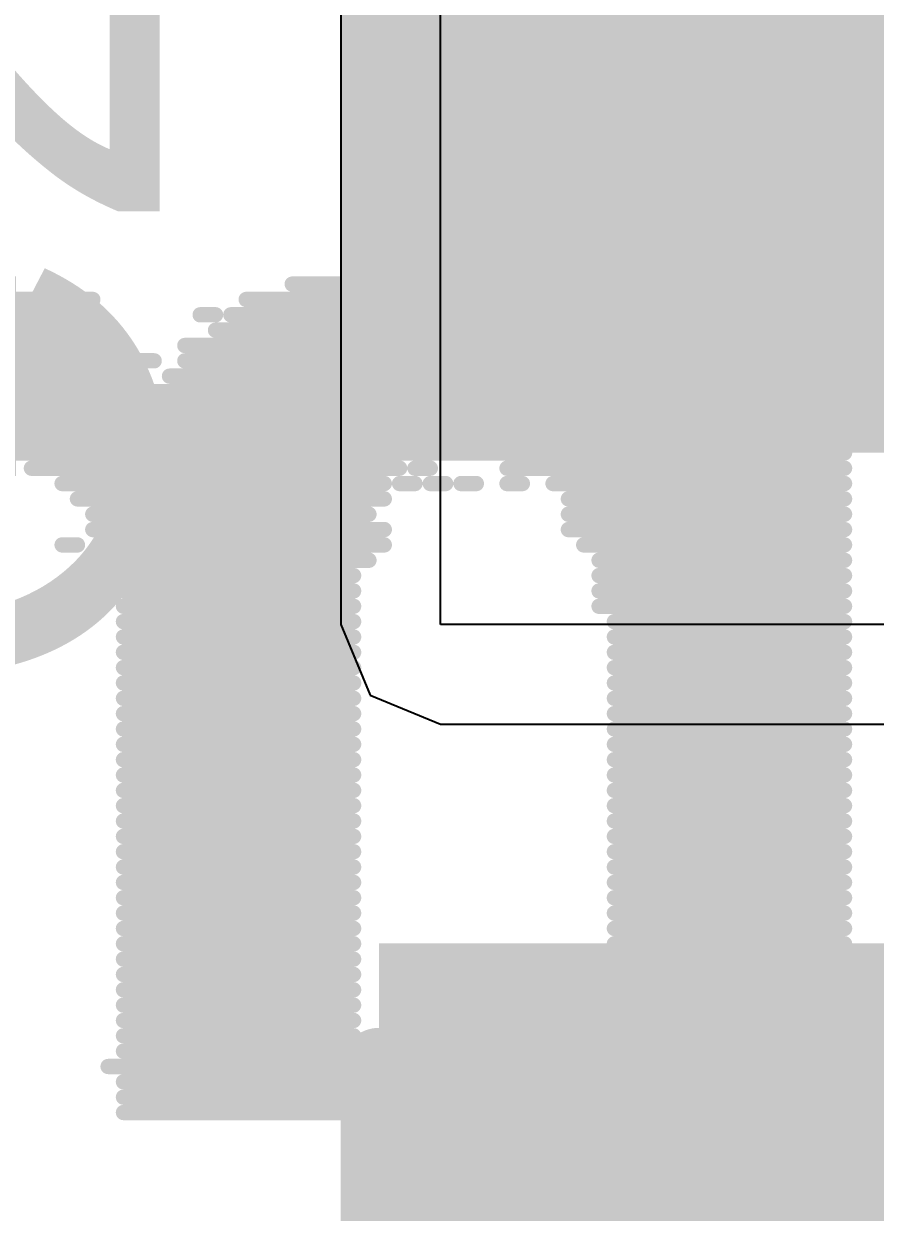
# Model space of a CAD drawing. Header units: inches. Extents: x -5 to 247, y -53 to 67.
# Drawn here: x 27.607 to 29.017, y -20.943 to -18.976 of the extents above; entities that cross this region are included whole.
import ezdxf

# ---------------------------------------------------------------- set-up
doc = ezdxf.new("R2010")
doc.units = ezdxf.units.IN
for name, color, linetype in [('Bottom Overlay', 54, 'Continuous'), ('Top Layer', 1, 'Continuous'), ('Top Overlay', 2, 'Continuous'), ('Top Paste', 8, 'Continuous'), ('Top Solder', 216, 'Continuous')]:
    doc.layers.add(name, color=color, linetype=linetype)
doc.styles.add('Arial', font='', dxfattribs={"height": 0.2})
doc.styles.get('Arial').set_extended_font_data('Arial')

# ---------------------------------------------------------------- blocks, each defined once
blk = doc.blocks.new('C___1206_50')
at = {"layer": 'Top Layer'}
for points in [[(-2.032, 0.889), (-0.508, 0.889), (-0.508, -0.889), (-2.032, -0.889)], [(0.508, 0.889), (2.032, 0.889), (2.032, -0.889), (0.508, -0.889)]]:
    blk.add_hatch(color=1, dxfattribs=at).paths.add_polyline_path(points)
at = {"layer": 'Top Paste'}
for points in [[(-2.032, 0.889), (-0.508, 0.889), (-0.508, -0.889), (-2.032, -0.889)], [(0.508, 0.889), (2.032, 0.889), (2.032, -0.889), (0.508, -0.889)]]:
    blk.add_hatch(color=8, dxfattribs=at).paths.add_polyline_path(points)
at = {"layer": 'Top Solder'}
for points in [[(-2.1336, 0.9906), (-0.4064, 0.9906), (-0.4064, -0.9906), (-2.1336, -0.9906)], [(0.4064, 0.9906), (2.1336, 0.9906), (2.1336, -0.9906), (0.4064, -0.9906)]]:
    blk.add_hatch(color=216, dxfattribs=at).paths.add_polyline_path(points)
at = {"layer": 'Top Overlay'}
for points in [[(-2.1336, 0.9906, 0.127, 0.127, 0), (-0.6096, 0.9906, 0.127, 0.127, 0)], [(0.6096, 0.9906, 0.127, 0.127, 0), (2.1336, 0.9906, 0.127, 0.127, 0)]]:
    blk.add_lwpolyline(points, format="xyseb", dxfattribs=at)
for points in [[(-0.64135, 0.9906, 0.0635, 0.0635, 1), (-0.57785, 0.9906, 0.0635, 0.0635, 1)], [(0.57785, 0.9906, 0.0635, 0.0635, 1), (0.64135, 0.9906, 0.0635, 0.0635, 1)]]:
    blk.add_lwpolyline(points, format="xyseb", close=True, dxfattribs=at)

msp = doc.modelspace()

# ---------------------------------------------------------------- linework, layer by layer
at = {"layer": 'Bottom Overlay'}
for points in [[(27.2645, -19.4068, 0.0254, 0.0254, 0), (27.5947, -19.4068, 0.0254, 0.0254, 0)], [(28.0519, -19.4068, 0.0254, 0.0254, 0), (28.3567, -19.4068, 0.0254, 0.0254, 0)], [(28.4329, -19.4068, 0.0254, 0.0254, 0), (28.4583, -19.4068, 0.0254, 0.0254, 0)], [(27.1883, -19.4322, 0.0254, 0.0254, 0), (27.6455, -19.4322, 0.0254, 0.0254, 0)], [(27.6963, -19.4322, 0.0254, 0.0254, 0), (27.7217, -19.4322, 0.0254, 0.0254, 0)], [(27.9757, -19.4322, 0.0254, 0.0254, 0), (28.4329, -19.4322, 0.0254, 0.0254, 0)], [(28.5853, -19.4322, 0.0254, 0.0254, 0), (28.9663, -19.4322, 0.0254, 0.0254, 0)], [(27.1375, -19.4576, 0.0254, 0.0254, 0), (27.6963, -19.4576, 0.0254, 0.0254, 0)], [(27.8995, -19.4576, 0.0254, 0.0254, 0), (27.9249, -19.4576, 0.0254, 0.0254, 0)], [(27.9503, -19.4576, 0.0254, 0.0254, 0), (28.4837, -19.4576, 0.0254, 0.0254, 0)], [(28.6107, -19.4576, 0.0254, 0.0254, 0), (28.9663, -19.4576, 0.0254, 0.0254, 0)], [(27.1121, -19.483, 0.0254, 0.0254, 0), (27.7217, -19.483, 0.0254, 0.0254, 0)], [(27.9249, -19.483, 0.0254, 0.0254, 0), (28.5091, -19.483, 0.0254, 0.0254, 0)], [(28.6107, -19.483, 0.0254, 0.0254, 0), (28.9663, -19.483, 0.0254, 0.0254, 0)], [(27.0867, -19.5084, 0.0254, 0.0254, 0), (27.7725, -19.5084, 0.0254, 0.0254, 0)], [(27.8741, -19.5084, 0.0254, 0.0254, 0), (28.5345, -19.5084, 0.0254, 0.0254, 0)], [(28.6107, -19.5084, 0.0254, 0.0254, 0), (28.9663, -19.5084, 0.0254, 0.0254, 0)], [(27.0359, -19.5338, 0.0254, 0.0254, 0), (27.7725, -19.5338, 0.0254, 0.0254, 0)], [(27.7979, -19.5338, 0.0254, 0.0254, 0), (27.8233, -19.5338, 0.0254, 0.0254, 0)], [(27.8741, -19.5338, 0.0254, 0.0254, 0), (28.5853, -19.5338, 0.0254, 0.0254, 0)], [(28.6107, -19.5338, 0.0254, 0.0254, 0), (28.9663, -19.5338, 0.0254, 0.0254, 0)], [(27.0359, -19.5592, 0.0254, 0.0254, 0), (27.7979, -19.5592, 0.0254, 0.0254, 0)], [(27.8487, -19.5592, 0.0254, 0.0254, 0), (28.9663, -19.5592, 0.0254, 0.0254, 0)], [(27.0105, -19.5846, 0.0254, 0.0254, 0), (28.9663, -19.5846, 0.0254, 0.0254, 0)], [(27.0105, -19.61, 0.0254, 0.0254, 0), (28.9663, -19.61, 0.0254, 0.0254, 0)], [(27.0105, -19.6354, 0.0254, 0.0254, 0), (28.9663, -19.6354, 0.0254, 0.0254, 0)], [(26.9851, -19.6608, 0.0254, 0.0254, 0), (28.9663, -19.6608, 0.0254, 0.0254, 0)], [(26.9851, -19.6862, 0.0254, 0.0254, 0), (28.9663, -19.6862, 0.0254, 0.0254, 0)], [(27.5693, -19.7116, 0.0254, 0.0254, 0), (27.5947, -19.7116, 0.0254, 0.0254, 0)], [(27.6201, -19.7116, 0.0254, 0.0254, 0), (28.2297, -19.7116, 0.0254, 0.0254, 0)], [(28.2551, -19.7116, 0.0254, 0.0254, 0), (28.2805, -19.7116, 0.0254, 0.0254, 0)], [(28.4075, -19.7116, 0.0254, 0.0254, 0), (28.9663, -19.7116, 0.0254, 0.0254, 0)], [(27.6709, -19.737, 0.0254, 0.0254, 0), (28.2043, -19.737, 0.0254, 0.0254, 0)], [(28.2297, -19.737, 0.0254, 0.0254, 0), (28.2551, -19.737, 0.0254, 0.0254, 0)], [(28.2805, -19.737, 0.0254, 0.0254, 0), (28.3059, -19.737, 0.0254, 0.0254, 0)], [(28.3313, -19.737, 0.0254, 0.0254, 0), (28.3567, -19.737, 0.0254, 0.0254, 0)], [(28.4075, -19.737, 0.0254, 0.0254, 0), (28.4329, -19.737, 0.0254, 0.0254, 0)], [(28.4837, -19.737, 0.0254, 0.0254, 0), (28.9663, -19.737, 0.0254, 0.0254, 0)], [(27.6963, -19.7624, 0.0254, 0.0254, 0), (28.2043, -19.7624, 0.0254, 0.0254, 0)], [(28.5091, -19.7624, 0.0254, 0.0254, 0), (28.9663, -19.7624, 0.0254, 0.0254, 0)], [(27.7217, -19.7878, 0.0254, 0.0254, 0), (28.1789, -19.7878, 0.0254, 0.0254, 0)], [(28.5091, -19.7878, 0.0254, 0.0254, 0), (28.9663, -19.7878, 0.0254, 0.0254, 0)], [(27.7217, -19.8132, 0.0254, 0.0254, 0), (28.2043, -19.8132, 0.0254, 0.0254, 0)], [(28.5091, -19.8132, 0.0254, 0.0254, 0), (28.9663, -19.8132, 0.0254, 0.0254, 0)], [(27.6709, -19.8386, 0.0254, 0.0254, 0), (27.6963, -19.8386, 0.0254, 0.0254, 0)], [(27.7471, -19.8386, 0.0254, 0.0254, 0), (28.2043, -19.8386, 0.0254, 0.0254, 0)], [(28.5345, -19.8386, 0.0254, 0.0254, 0), (28.9663, -19.8386, 0.0254, 0.0254, 0)], [(27.7471, -19.864, 0.0254, 0.0254, 0), (28.1789, -19.864, 0.0254, 0.0254, 0)], [(28.5599, -19.864, 0.0254, 0.0254, 0), (28.9663, -19.864, 0.0254, 0.0254, 0)], [(27.7471, -19.8894, 0.0254, 0.0254, 0), (28.1535, -19.8894, 0.0254, 0.0254, 0)], [(28.5599, -19.8894, 0.0254, 0.0254, 0), (28.9663, -19.8894, 0.0254, 0.0254, 0)], [(27.7725, -19.9148, 0.0254, 0.0254, 0), (28.1535, -19.9148, 0.0254, 0.0254, 0)], [(28.5599, -19.9148, 0.0254, 0.0254, 0), (28.9663, -19.9148, 0.0254, 0.0254, 0)], [(27.7725, -19.9402, 0.0254, 0.0254, 0), (28.1535, -19.9402, 0.0254, 0.0254, 0)], [(28.5599, -19.9402, 0.0254, 0.0254, 0), (28.9663, -19.9402, 0.0254, 0.0254, 0)], [(27.7725, -19.9656, 0.0254, 0.0254, 0), (28.1535, -19.9656, 0.0254, 0.0254, 0)], [(28.5853, -19.9656, 0.0254, 0.0254, 0), (28.9663, -19.9656, 0.0254, 0.0254, 0)], [(27.7725, -19.991, 0.0254, 0.0254, 0), (28.1535, -19.991, 0.0254, 0.0254, 0)], [(28.5853, -19.991, 0.0254, 0.0254, 0), (28.9663, -19.991, 0.0254, 0.0254, 0)], [(27.7725, -20.0164, 0.0254, 0.0254, 0), (28.1535, -20.0164, 0.0254, 0.0254, 0)], [(28.5853, -20.0164, 0.0254, 0.0254, 0), (28.9663, -20.0164, 0.0254, 0.0254, 0)], [(27.7725, -20.0418, 0.0254, 0.0254, 0), (28.1535, -20.0418, 0.0254, 0.0254, 0)], [(28.5853, -20.0418, 0.0254, 0.0254, 0), (28.9663, -20.0418, 0.0254, 0.0254, 0)], [(27.7725, -20.0672, 0.0254, 0.0254, 0), (28.1535, -20.0672, 0.0254, 0.0254, 0)], [(28.5853, -20.0672, 0.0254, 0.0254, 0), (28.9663, -20.0672, 0.0254, 0.0254, 0)], [(27.7725, -20.0926, 0.0254, 0.0254, 0), (28.1535, -20.0926, 0.0254, 0.0254, 0)], [(28.5853, -20.0926, 0.0254, 0.0254, 0), (28.9663, -20.0926, 0.0254, 0.0254, 0)], [(27.7725, -20.118, 0.0254, 0.0254, 0), (28.1535, -20.118, 0.0254, 0.0254, 0)], [(28.5853, -20.118, 0.0254, 0.0254, 0), (28.9663, -20.118, 0.0254, 0.0254, 0)], [(27.7725, -20.1434, 0.0254, 0.0254, 0), (28.1535, -20.1434, 0.0254, 0.0254, 0)], [(28.5853, -20.1434, 0.0254, 0.0254, 0), (28.9663, -20.1434, 0.0254, 0.0254, 0)], [(27.7725, -20.1688, 0.0254, 0.0254, 0), (28.1535, -20.1688, 0.0254, 0.0254, 0)], [(28.5853, -20.1688, 0.0254, 0.0254, 0), (28.9663, -20.1688, 0.0254, 0.0254, 0)], [(27.7725, -20.1942, 0.0254, 0.0254, 0), (28.1535, -20.1942, 0.0254, 0.0254, 0)], [(28.5853, -20.1942, 0.0254, 0.0254, 0), (28.9663, -20.1942, 0.0254, 0.0254, 0)], [(27.7725, -20.2196, 0.0254, 0.0254, 0), (28.1535, -20.2196, 0.0254, 0.0254, 0)], [(28.5853, -20.2196, 0.0254, 0.0254, 0), (28.9663, -20.2196, 0.0254, 0.0254, 0)], [(27.7725, -20.245, 0.0254, 0.0254, 0), (28.1535, -20.245, 0.0254, 0.0254, 0)], [(28.5853, -20.245, 0.0254, 0.0254, 0), (28.9663, -20.245, 0.0254, 0.0254, 0)], [(27.7725, -20.2704, 0.0254, 0.0254, 0), (28.1535, -20.2704, 0.0254, 0.0254, 0)], [(28.5853, -20.2704, 0.0254, 0.0254, 0), (28.9663, -20.2704, 0.0254, 0.0254, 0)], [(27.7725, -20.2958, 0.0254, 0.0254, 0), (28.1535, -20.2958, 0.0254, 0.0254, 0)], [(28.5853, -20.2958, 0.0254, 0.0254, 0), (28.9663, -20.2958, 0.0254, 0.0254, 0)], [(27.7725, -20.3212, 0.0254, 0.0254, 0), (28.1535, -20.3212, 0.0254, 0.0254, 0)], [(28.5853, -20.3212, 0.0254, 0.0254, 0), (28.9663, -20.3212, 0.0254, 0.0254, 0)], [(27.7725, -20.3466, 0.0254, 0.0254, 0), (28.1535, -20.3466, 0.0254, 0.0254, 0)], [(28.5853, -20.3466, 0.0254, 0.0254, 0), (28.9663, -20.3466, 0.0254, 0.0254, 0)], [(27.7725, -20.372, 0.0254, 0.0254, 0), (28.1535, -20.372, 0.0254, 0.0254, 0)], [(28.5853, -20.372, 0.0254, 0.0254, 0), (28.9663, -20.372, 0.0254, 0.0254, 0)], [(27.7725, -20.3974, 0.0254, 0.0254, 0), (28.1535, -20.3974, 0.0254, 0.0254, 0)], [(28.5853, -20.3974, 0.0254, 0.0254, 0), (28.9663, -20.3974, 0.0254, 0.0254, 0)], [(27.7725, -20.4228, 0.0254, 0.0254, 0), (28.1535, -20.4228, 0.0254, 0.0254, 0)], [(28.5853, -20.4228, 0.0254, 0.0254, 0), (28.9663, -20.4228, 0.0254, 0.0254, 0)], [(27.7725, -20.4482, 0.0254, 0.0254, 0), (28.1535, -20.4482, 0.0254, 0.0254, 0)], [(28.5853, -20.4482, 0.0254, 0.0254, 0), (28.9663, -20.4482, 0.0254, 0.0254, 0)], [(27.7725, -20.4736, 0.0254, 0.0254, 0), (28.1535, -20.4736, 0.0254, 0.0254, 0)], [(28.5853, -20.4736, 0.0254, 0.0254, 0), (28.9663, -20.4736, 0.0254, 0.0254, 0)], [(27.7725, -20.499, 0.0254, 0.0254, 0), (28.1535, -20.499, 0.0254, 0.0254, 0)], [(28.5853, -20.499, 0.0254, 0.0254, 0), (28.9663, -20.499, 0.0254, 0.0254, 0)], [(27.7725, -20.5244, 0.0254, 0.0254, 0), (28.1535, -20.5244, 0.0254, 0.0254, 0)], [(28.5853, -20.5244, 0.0254, 0.0254, 0), (28.9663, -20.5244, 0.0254, 0.0254, 0)], [(27.7725, -20.5498, 0.0254, 0.0254, 0), (28.1535, -20.5498, 0.0254, 0.0254, 0)], [(28.5853, -20.5498, 0.0254, 0.0254, 0), (28.9663, -20.5498, 0.0254, 0.0254, 0)], [(27.7725, -20.5752, 0.0254, 0.0254, 0), (28.1535, -20.5752, 0.0254, 0.0254, 0)], [(28.5853, -20.5752, 0.0254, 0.0254, 0), (28.9663, -20.5752, 0.0254, 0.0254, 0)], [(27.7725, -20.6006, 0.0254, 0.0254, 0), (28.1535, -20.6006, 0.0254, 0.0254, 0)], [(28.5853, -20.6006, 0.0254, 0.0254, 0), (28.9663, -20.6006, 0.0254, 0.0254, 0)], [(27.7725, -20.626, 0.0254, 0.0254, 0), (28.1535, -20.626, 0.0254, 0.0254, 0)], [(28.5853, -20.626, 0.0254, 0.0254, 0), (28.9663, -20.626, 0.0254, 0.0254, 0)], [(27.7725, -20.6514, 0.0254, 0.0254, 0), (28.1535, -20.6514, 0.0254, 0.0254, 0)], [(28.5853, -20.6514, 0.0254, 0.0254, 0), (28.9663, -20.6514, 0.0254, 0.0254, 0)], [(27.7725, -20.6768, 0.0254, 0.0254, 0), (28.1535, -20.6768, 0.0254, 0.0254, 0)], [(28.5853, -20.6768, 0.0254, 0.0254, 0), (28.9917, -20.6768, 0.0254, 0.0254, 0)], [(27.7471, -20.7022, 0.0254, 0.0254, 0), (28.1535, -20.7022, 0.0254, 0.0254, 0)], [(28.5853, -20.7022, 0.0254, 0.0254, 0), (28.9663, -20.7022, 0.0254, 0.0254, 0)], [(27.7725, -20.7276, 0.0254, 0.0254, 0), (28.1535, -20.7276, 0.0254, 0.0254, 0)], [(28.5853, -20.7276, 0.0254, 0.0254, 0), (28.9663, -20.7276, 0.0254, 0.0254, 0)], [(27.7725, -20.753, 0.0254, 0.0254, 0), (28.1535, -20.753, 0.0254, 0.0254, 0)], [(28.5599, -20.753, 0.0254, 0.0254, 0), (28.9663, -20.753, 0.0254, 0.0254, 0)], [(27.7725, -20.7784, 0.0254, 0.0254, 0), (28.1535, -20.7784, 0.0254, 0.0254, 0)], [(28.5853, -20.7784, 0.0254, 0.0254, 0), (28.9409, -20.7784, 0.0254, 0.0254, 0)]]:
    msp.add_lwpolyline(points, format="xyseb", dxfattribs=at)
for points in [[(28.0455, -19.4068, 0.0127, 0.0127, 1), (28.0582, -19.4068, 0.0127, 0.0127, 1)], [(28.3503, -19.4068, 0.0127, 0.0127, 1), (28.363, -19.4068, 0.0127, 0.0127, 1)], [(28.4265, -19.4068, 0.0127, 0.0127, 1), (28.4392, -19.4068, 0.0127, 0.0127, 1)], [(28.4519, -19.4068, 0.0127, 0.0127, 1), (28.4646, -19.4068, 0.0127, 0.0127, 1)], [(27.6391, -19.4322, 0.0127, 0.0127, 1), (27.6518, -19.4322, 0.0127, 0.0127, 1)], [(27.6899, -19.4322, 0.0127, 0.0127, 1), (27.7026, -19.4322, 0.0127, 0.0127, 1)], [(27.7153, -19.4322, 0.0127, 0.0127, 1), (27.728, -19.4322, 0.0127, 0.0127, 1)], [(27.9693, -19.4322, 0.0127, 0.0127, 1), (27.982, -19.4322, 0.0127, 0.0127, 1)], [(28.4265, -19.4322, 0.0127, 0.0127, 1), (28.4392, -19.4322, 0.0127, 0.0127, 1)], [(28.5789, -19.4322, 0.0127, 0.0127, 1), (28.5916, -19.4322, 0.0127, 0.0127, 1)], [(28.9599, -19.4322, 0.0127, 0.0127, 1), (28.9726, -19.4322, 0.0127, 0.0127, 1)], [(27.6899, -19.4576, 0.0127, 0.0127, 1), (27.7026, -19.4576, 0.0127, 0.0127, 1)], [(27.8931, -19.4576, 0.0127, 0.0127, 1), (27.9058, -19.4576, 0.0127, 0.0127, 1)], [(27.9185, -19.4576, 0.0127, 0.0127, 1), (27.9312, -19.4576, 0.0127, 0.0127, 1)], [(27.9439, -19.4576, 0.0127, 0.0127, 1), (27.9566, -19.4576, 0.0127, 0.0127, 1)], [(28.4773, -19.4576, 0.0127, 0.0127, 1), (28.49, -19.4576, 0.0127, 0.0127, 1)], [(28.6043, -19.4576, 0.0127, 0.0127, 1), (28.617, -19.4576, 0.0127, 0.0127, 1)], [(28.9599, -19.4576, 0.0127, 0.0127, 1), (28.9726, -19.4576, 0.0127, 0.0127, 1)], [(27.7153, -19.483, 0.0127, 0.0127, 1), (27.728, -19.483, 0.0127, 0.0127, 1)], [(27.9185, -19.483, 0.0127, 0.0127, 1), (27.9312, -19.483, 0.0127, 0.0127, 1)], [(28.5027, -19.483, 0.0127, 0.0127, 1), (28.5154, -19.483, 0.0127, 0.0127, 1)], [(28.6043, -19.483, 0.0127, 0.0127, 1), (28.617, -19.483, 0.0127, 0.0127, 1)], [(28.9599, -19.483, 0.0127, 0.0127, 1), (28.9726, -19.483, 0.0127, 0.0127, 1)], [(27.7661, -19.5084, 0.0127, 0.0127, 1), (27.7788, -19.5084, 0.0127, 0.0127, 1)], [(27.8677, -19.5084, 0.0127, 0.0127, 1), (27.8804, -19.5084, 0.0127, 0.0127, 1)], [(28.5281, -19.5084, 0.0127, 0.0127, 1), (28.5408, -19.5084, 0.0127, 0.0127, 1)], [(28.6043, -19.5084, 0.0127, 0.0127, 1), (28.617, -19.5084, 0.0127, 0.0127, 1)], [(28.9599, -19.5084, 0.0127, 0.0127, 1), (28.9726, -19.5084, 0.0127, 0.0127, 1)], [(27.7661, -19.5338, 0.0127, 0.0127, 1), (27.7788, -19.5338, 0.0127, 0.0127, 1)], [(27.7915, -19.5338, 0.0127, 0.0127, 1), (27.8042, -19.5338, 0.0127, 0.0127, 1)], [(27.8169, -19.5338, 0.0127, 0.0127, 1), (27.8296, -19.5338, 0.0127, 0.0127, 1)], [(27.8677, -19.5338, 0.0127, 0.0127, 1), (27.8804, -19.5338, 0.0127, 0.0127, 1)], [(28.5789, -19.5338, 0.0127, 0.0127, 1), (28.5916, -19.5338, 0.0127, 0.0127, 1)], [(28.6043, -19.5338, 0.0127, 0.0127, 1), (28.617, -19.5338, 0.0127, 0.0127, 1)], [(28.9599, -19.5338, 0.0127, 0.0127, 1), (28.9726, -19.5338, 0.0127, 0.0127, 1)], [(27.7915, -19.5592, 0.0127, 0.0127, 1), (27.8042, -19.5592, 0.0127, 0.0127, 1)], [(27.8423, -19.5592, 0.0127, 0.0127, 1), (27.855, -19.5592, 0.0127, 0.0127, 1)], [(28.9599, -19.5592, 0.0127, 0.0127, 1), (28.9726, -19.5592, 0.0127, 0.0127, 1)], [(28.9599, -19.5846, 0.0127, 0.0127, 1), (28.9726, -19.5846, 0.0127, 0.0127, 1)], [(28.9599, -19.61, 0.0127, 0.0127, 1), (28.9726, -19.61, 0.0127, 0.0127, 1)], [(28.9599, -19.6354, 0.0127, 0.0127, 1), (28.9726, -19.6354, 0.0127, 0.0127, 1)], [(28.9599, -19.6608, 0.0127, 0.0127, 1), (28.9726, -19.6608, 0.0127, 0.0127, 1)], [(28.9599, -19.6862, 0.0127, 0.0127, 1), (28.9726, -19.6862, 0.0127, 0.0127, 1)], [(27.6137, -19.7116, 0.0127, 0.0127, 1), (27.6264, -19.7116, 0.0127, 0.0127, 1)], [(28.2233, -19.7116, 0.0127, 0.0127, 1), (28.236, -19.7116, 0.0127, 0.0127, 1)], [(28.2487, -19.7116, 0.0127, 0.0127, 1), (28.2614, -19.7116, 0.0127, 0.0127, 1)], [(28.2741, -19.7116, 0.0127, 0.0127, 1), (28.2868, -19.7116, 0.0127, 0.0127, 1)], [(28.4011, -19.7116, 0.0127, 0.0127, 1), (28.4138, -19.7116, 0.0127, 0.0127, 1)], [(28.9599, -19.7116, 0.0127, 0.0127, 1), (28.9726, -19.7116, 0.0127, 0.0127, 1)], [(27.6645, -19.737, 0.0127, 0.0127, 1), (27.6772, -19.737, 0.0127, 0.0127, 1)], [(28.1979, -19.737, 0.0127, 0.0127, 1), (28.2106, -19.737, 0.0127, 0.0127, 1)], [(28.2233, -19.737, 0.0127, 0.0127, 1), (28.236, -19.737, 0.0127, 0.0127, 1)], [(28.2487, -19.737, 0.0127, 0.0127, 1), (28.2614, -19.737, 0.0127, 0.0127, 1)], [(28.2741, -19.737, 0.0127, 0.0127, 1), (28.2868, -19.737, 0.0127, 0.0127, 1)], [(28.2995, -19.737, 0.0127, 0.0127, 1), (28.3122, -19.737, 0.0127, 0.0127, 1)], [(28.3249, -19.737, 0.0127, 0.0127, 1), (28.3376, -19.737, 0.0127, 0.0127, 1)], [(28.3503, -19.737, 0.0127, 0.0127, 1), (28.363, -19.737, 0.0127, 0.0127, 1)], [(28.4011, -19.737, 0.0127, 0.0127, 1), (28.4138, -19.737, 0.0127, 0.0127, 1)], [(28.4265, -19.737, 0.0127, 0.0127, 1), (28.4392, -19.737, 0.0127, 0.0127, 1)], [(28.4773, -19.737, 0.0127, 0.0127, 1), (28.49, -19.737, 0.0127, 0.0127, 1)], [(28.9599, -19.737, 0.0127, 0.0127, 1), (28.9726, -19.737, 0.0127, 0.0127, 1)], [(27.6899, -19.7624, 0.0127, 0.0127, 1), (27.7026, -19.7624, 0.0127, 0.0127, 1)], [(28.1979, -19.7624, 0.0127, 0.0127, 1), (28.2106, -19.7624, 0.0127, 0.0127, 1)], [(28.5027, -19.7624, 0.0127, 0.0127, 1), (28.5154, -19.7624, 0.0127, 0.0127, 1)], [(28.9599, -19.7624, 0.0127, 0.0127, 1), (28.9726, -19.7624, 0.0127, 0.0127, 1)], [(27.7153, -19.7878, 0.0127, 0.0127, 1), (27.728, -19.7878, 0.0127, 0.0127, 1)], [(28.1725, -19.7878, 0.0127, 0.0127, 1), (28.1852, -19.7878, 0.0127, 0.0127, 1)], [(28.5027, -19.7878, 0.0127, 0.0127, 1), (28.5154, -19.7878, 0.0127, 0.0127, 1)], [(28.9599, -19.7878, 0.0127, 0.0127, 1), (28.9726, -19.7878, 0.0127, 0.0127, 1)], [(27.7153, -19.8132, 0.0127, 0.0127, 1), (27.728, -19.8132, 0.0127, 0.0127, 1)], [(28.1979, -19.8132, 0.0127, 0.0127, 1), (28.2106, -19.8132, 0.0127, 0.0127, 1)], [(28.5027, -19.8132, 0.0127, 0.0127, 1), (28.5154, -19.8132, 0.0127, 0.0127, 1)], [(28.9599, -19.8132, 0.0127, 0.0127, 1), (28.9726, -19.8132, 0.0127, 0.0127, 1)], [(27.6645, -19.8386, 0.0127, 0.0127, 1), (27.6772, -19.8386, 0.0127, 0.0127, 1)], [(27.6899, -19.8386, 0.0127, 0.0127, 1), (27.7026, -19.8386, 0.0127, 0.0127, 1)], [(27.7407, -19.8386, 0.0127, 0.0127, 1), (27.7534, -19.8386, 0.0127, 0.0127, 1)], [(28.1979, -19.8386, 0.0127, 0.0127, 1), (28.2106, -19.8386, 0.0127, 0.0127, 1)], [(28.5281, -19.8386, 0.0127, 0.0127, 1), (28.5408, -19.8386, 0.0127, 0.0127, 1)], [(28.9599, -19.8386, 0.0127, 0.0127, 1), (28.9726, -19.8386, 0.0127, 0.0127, 1)], [(27.7407, -19.864, 0.0127, 0.0127, 1), (27.7534, -19.864, 0.0127, 0.0127, 1)], [(28.1725, -19.864, 0.0127, 0.0127, 1), (28.1852, -19.864, 0.0127, 0.0127, 1)], [(28.5535, -19.864, 0.0127, 0.0127, 1), (28.5662, -19.864, 0.0127, 0.0127, 1)], [(28.9599, -19.864, 0.0127, 0.0127, 1), (28.9726, -19.864, 0.0127, 0.0127, 1)], [(27.7407, -19.8894, 0.0127, 0.0127, 1), (27.7534, -19.8894, 0.0127, 0.0127, 1)], [(28.1471, -19.8894, 0.0127, 0.0127, 1), (28.1598, -19.8894, 0.0127, 0.0127, 1)], [(28.5535, -19.8894, 0.0127, 0.0127, 1), (28.5662, -19.8894, 0.0127, 0.0127, 1)], [(28.9599, -19.8894, 0.0127, 0.0127, 1), (28.9726, -19.8894, 0.0127, 0.0127, 1)], [(27.7661, -19.9148, 0.0127, 0.0127, 1), (27.7788, -19.9148, 0.0127, 0.0127, 1)], [(28.1471, -19.9148, 0.0127, 0.0127, 1), (28.1598, -19.9148, 0.0127, 0.0127, 1)], [(28.5535, -19.9148, 0.0127, 0.0127, 1), (28.5662, -19.9148, 0.0127, 0.0127, 1)], [(28.9599, -19.9148, 0.0127, 0.0127, 1), (28.9726, -19.9148, 0.0127, 0.0127, 1)], [(27.7661, -19.9402, 0.0127, 0.0127, 1), (27.7788, -19.9402, 0.0127, 0.0127, 1)], [(28.1471, -19.9402, 0.0127, 0.0127, 1), (28.1598, -19.9402, 0.0127, 0.0127, 1)], [(28.5535, -19.9402, 0.0127, 0.0127, 1), (28.5662, -19.9402, 0.0127, 0.0127, 1)], [(28.9599, -19.9402, 0.0127, 0.0127, 1), (28.9726, -19.9402, 0.0127, 0.0127, 1)], [(27.7661, -19.9656, 0.0127, 0.0127, 1), (27.7788, -19.9656, 0.0127, 0.0127, 1)], [(28.1471, -19.9656, 0.0127, 0.0127, 1), (28.1598, -19.9656, 0.0127, 0.0127, 1)], [(28.5789, -19.9656, 0.0127, 0.0127, 1), (28.5916, -19.9656, 0.0127, 0.0127, 1)], [(28.9599, -19.9656, 0.0127, 0.0127, 1), (28.9726, -19.9656, 0.0127, 0.0127, 1)], [(27.7661, -19.991, 0.0127, 0.0127, 1), (27.7788, -19.991, 0.0127, 0.0127, 1)], [(28.1471, -19.991, 0.0127, 0.0127, 1), (28.1598, -19.991, 0.0127, 0.0127, 1)], [(28.5789, -19.991, 0.0127, 0.0127, 1), (28.5916, -19.991, 0.0127, 0.0127, 1)], [(28.9599, -19.991, 0.0127, 0.0127, 1), (28.9726, -19.991, 0.0127, 0.0127, 1)], [(27.7661, -20.0164, 0.0127, 0.0127, 1), (27.7788, -20.0164, 0.0127, 0.0127, 1)], [(28.1471, -20.0164, 0.0127, 0.0127, 1), (28.1598, -20.0164, 0.0127, 0.0127, 1)], [(28.5789, -20.0164, 0.0127, 0.0127, 1), (28.5916, -20.0164, 0.0127, 0.0127, 1)], [(28.9599, -20.0164, 0.0127, 0.0127, 1), (28.9726, -20.0164, 0.0127, 0.0127, 1)], [(27.7661, -20.0418, 0.0127, 0.0127, 1), (27.7788, -20.0418, 0.0127, 0.0127, 1)], [(28.1471, -20.0418, 0.0127, 0.0127, 1), (28.1598, -20.0418, 0.0127, 0.0127, 1)], [(28.5789, -20.0418, 0.0127, 0.0127, 1), (28.5916, -20.0418, 0.0127, 0.0127, 1)], [(28.9599, -20.0418, 0.0127, 0.0127, 1), (28.9726, -20.0418, 0.0127, 0.0127, 1)], [(27.7661, -20.0672, 0.0127, 0.0127, 1), (27.7788, -20.0672, 0.0127, 0.0127, 1)], [(28.1471, -20.0672, 0.0127, 0.0127, 1), (28.1598, -20.0672, 0.0127, 0.0127, 1)], [(28.5789, -20.0672, 0.0127, 0.0127, 1), (28.5916, -20.0672, 0.0127, 0.0127, 1)], [(28.9599, -20.0672, 0.0127, 0.0127, 1), (28.9726, -20.0672, 0.0127, 0.0127, 1)], [(27.7661, -20.0926, 0.0127, 0.0127, 1), (27.7788, -20.0926, 0.0127, 0.0127, 1)], [(28.1471, -20.0926, 0.0127, 0.0127, 1), (28.1598, -20.0926, 0.0127, 0.0127, 1)], [(28.5789, -20.0926, 0.0127, 0.0127, 1), (28.5916, -20.0926, 0.0127, 0.0127, 1)], [(28.9599, -20.0926, 0.0127, 0.0127, 1), (28.9726, -20.0926, 0.0127, 0.0127, 1)], [(27.7661, -20.118, 0.0127, 0.0127, 1), (27.7788, -20.118, 0.0127, 0.0127, 1)], [(28.1471, -20.118, 0.0127, 0.0127, 1), (28.1598, -20.118, 0.0127, 0.0127, 1)], [(28.5789, -20.118, 0.0127, 0.0127, 1), (28.5916, -20.118, 0.0127, 0.0127, 1)], [(28.9599, -20.118, 0.0127, 0.0127, 1), (28.9726, -20.118, 0.0127, 0.0127, 1)], [(27.7661, -20.1434, 0.0127, 0.0127, 1), (27.7788, -20.1434, 0.0127, 0.0127, 1)], [(28.1471, -20.1434, 0.0127, 0.0127, 1), (28.1598, -20.1434, 0.0127, 0.0127, 1)], [(28.5789, -20.1434, 0.0127, 0.0127, 1), (28.5916, -20.1434, 0.0127, 0.0127, 1)], [(28.9599, -20.1434, 0.0127, 0.0127, 1), (28.9726, -20.1434, 0.0127, 0.0127, 1)], [(27.7661, -20.1688, 0.0127, 0.0127, 1), (27.7788, -20.1688, 0.0127, 0.0127, 1)], [(28.1471, -20.1688, 0.0127, 0.0127, 1), (28.1598, -20.1688, 0.0127, 0.0127, 1)], [(28.5789, -20.1688, 0.0127, 0.0127, 1), (28.5916, -20.1688, 0.0127, 0.0127, 1)], [(28.9599, -20.1688, 0.0127, 0.0127, 1), (28.9726, -20.1688, 0.0127, 0.0127, 1)], [(27.7661, -20.1942, 0.0127, 0.0127, 1), (27.7788, -20.1942, 0.0127, 0.0127, 1)], [(28.1471, -20.1942, 0.0127, 0.0127, 1), (28.1598, -20.1942, 0.0127, 0.0127, 1)], [(28.5789, -20.1942, 0.0127, 0.0127, 1), (28.5916, -20.1942, 0.0127, 0.0127, 1)], [(28.9599, -20.1942, 0.0127, 0.0127, 1), (28.9726, -20.1942, 0.0127, 0.0127, 1)], [(27.7661, -20.2196, 0.0127, 0.0127, 1), (27.7788, -20.2196, 0.0127, 0.0127, 1)], [(28.1471, -20.2196, 0.0127, 0.0127, 1), (28.1598, -20.2196, 0.0127, 0.0127, 1)], [(28.5789, -20.2196, 0.0127, 0.0127, 1), (28.5916, -20.2196, 0.0127, 0.0127, 1)], [(28.9599, -20.2196, 0.0127, 0.0127, 1), (28.9726, -20.2196, 0.0127, 0.0127, 1)], [(27.7661, -20.245, 0.0127, 0.0127, 1), (27.7788, -20.245, 0.0127, 0.0127, 1)], [(28.1471, -20.245, 0.0127, 0.0127, 1), (28.1598, -20.245, 0.0127, 0.0127, 1)], [(28.5789, -20.245, 0.0127, 0.0127, 1), (28.5916, -20.245, 0.0127, 0.0127, 1)], [(28.9599, -20.245, 0.0127, 0.0127, 1), (28.9726, -20.245, 0.0127, 0.0127, 1)], [(27.7661, -20.2704, 0.0127, 0.0127, 1), (27.7788, -20.2704, 0.0127, 0.0127, 1)], [(28.1471, -20.2704, 0.0127, 0.0127, 1), (28.1598, -20.2704, 0.0127, 0.0127, 1)], [(28.5789, -20.2704, 0.0127, 0.0127, 1), (28.5916, -20.2704, 0.0127, 0.0127, 1)], [(28.9599, -20.2704, 0.0127, 0.0127, 1), (28.9726, -20.2704, 0.0127, 0.0127, 1)], [(27.7661, -20.2958, 0.0127, 0.0127, 1), (27.7788, -20.2958, 0.0127, 0.0127, 1)], [(28.1471, -20.2958, 0.0127, 0.0127, 1), (28.1598, -20.2958, 0.0127, 0.0127, 1)], [(28.5789, -20.2958, 0.0127, 0.0127, 1), (28.5916, -20.2958, 0.0127, 0.0127, 1)], [(28.9599, -20.2958, 0.0127, 0.0127, 1), (28.9726, -20.2958, 0.0127, 0.0127, 1)], [(27.7661, -20.3212, 0.0127, 0.0127, 1), (27.7788, -20.3212, 0.0127, 0.0127, 1)], [(28.1471, -20.3212, 0.0127, 0.0127, 1), (28.1598, -20.3212, 0.0127, 0.0127, 1)], [(28.5789, -20.3212, 0.0127, 0.0127, 1), (28.5916, -20.3212, 0.0127, 0.0127, 1)], [(28.9599, -20.3212, 0.0127, 0.0127, 1), (28.9726, -20.3212, 0.0127, 0.0127, 1)], [(27.7661, -20.3466, 0.0127, 0.0127, 1), (27.7788, -20.3466, 0.0127, 0.0127, 1)], [(28.1471, -20.3466, 0.0127, 0.0127, 1), (28.1598, -20.3466, 0.0127, 0.0127, 1)], [(28.5789, -20.3466, 0.0127, 0.0127, 1), (28.5916, -20.3466, 0.0127, 0.0127, 1)], [(28.9599, -20.3466, 0.0127, 0.0127, 1), (28.9726, -20.3466, 0.0127, 0.0127, 1)], [(27.7661, -20.372, 0.0127, 0.0127, 1), (27.7788, -20.372, 0.0127, 0.0127, 1)], [(28.1471, -20.372, 0.0127, 0.0127, 1), (28.1598, -20.372, 0.0127, 0.0127, 1)], [(28.5789, -20.372, 0.0127, 0.0127, 1), (28.5916, -20.372, 0.0127, 0.0127, 1)], [(28.9599, -20.372, 0.0127, 0.0127, 1), (28.9726, -20.372, 0.0127, 0.0127, 1)], [(27.7661, -20.3974, 0.0127, 0.0127, 1), (27.7788, -20.3974, 0.0127, 0.0127, 1)], [(28.1471, -20.3974, 0.0127, 0.0127, 1), (28.1598, -20.3974, 0.0127, 0.0127, 1)], [(28.5789, -20.3974, 0.0127, 0.0127, 1), (28.5916, -20.3974, 0.0127, 0.0127, 1)], [(28.9599, -20.3974, 0.0127, 0.0127, 1), (28.9726, -20.3974, 0.0127, 0.0127, 1)], [(27.7661, -20.4228, 0.0127, 0.0127, 1), (27.7788, -20.4228, 0.0127, 0.0127, 1)], [(28.1471, -20.4228, 0.0127, 0.0127, 1), (28.1598, -20.4228, 0.0127, 0.0127, 1)], [(28.5789, -20.4228, 0.0127, 0.0127, 1), (28.5916, -20.4228, 0.0127, 0.0127, 1)], [(28.9599, -20.4228, 0.0127, 0.0127, 1), (28.9726, -20.4228, 0.0127, 0.0127, 1)], [(27.7661, -20.4482, 0.0127, 0.0127, 1), (27.7788, -20.4482, 0.0127, 0.0127, 1)], [(28.1471, -20.4482, 0.0127, 0.0127, 1), (28.1598, -20.4482, 0.0127, 0.0127, 1)], [(28.5789, -20.4482, 0.0127, 0.0127, 1), (28.5916, -20.4482, 0.0127, 0.0127, 1)], [(28.9599, -20.4482, 0.0127, 0.0127, 1), (28.9726, -20.4482, 0.0127, 0.0127, 1)], [(27.7661, -20.4736, 0.0127, 0.0127, 1), (27.7788, -20.4736, 0.0127, 0.0127, 1)], [(28.1471, -20.4736, 0.0127, 0.0127, 1), (28.1598, -20.4736, 0.0127, 0.0127, 1)], [(28.5789, -20.4736, 0.0127, 0.0127, 1), (28.5916, -20.4736, 0.0127, 0.0127, 1)], [(28.9599, -20.4736, 0.0127, 0.0127, 1), (28.9726, -20.4736, 0.0127, 0.0127, 1)], [(27.7661, -20.499, 0.0127, 0.0127, 1), (27.7788, -20.499, 0.0127, 0.0127, 1)], [(28.1471, -20.499, 0.0127, 0.0127, 1), (28.1598, -20.499, 0.0127, 0.0127, 1)], [(28.5789, -20.499, 0.0127, 0.0127, 1), (28.5916, -20.499, 0.0127, 0.0127, 1)], [(28.9599, -20.499, 0.0127, 0.0127, 1), (28.9726, -20.499, 0.0127, 0.0127, 1)], [(27.7661, -20.5244, 0.0127, 0.0127, 1), (27.7788, -20.5244, 0.0127, 0.0127, 1)], [(28.1471, -20.5244, 0.0127, 0.0127, 1), (28.1598, -20.5244, 0.0127, 0.0127, 1)], [(28.5789, -20.5244, 0.0127, 0.0127, 1), (28.5916, -20.5244, 0.0127, 0.0127, 1)], [(28.9599, -20.5244, 0.0127, 0.0127, 1), (28.9726, -20.5244, 0.0127, 0.0127, 1)], [(27.7661, -20.5498, 0.0127, 0.0127, 1), (27.7788, -20.5498, 0.0127, 0.0127, 1)], [(28.1471, -20.5498, 0.0127, 0.0127, 1), (28.1598, -20.5498, 0.0127, 0.0127, 1)], [(28.5789, -20.5498, 0.0127, 0.0127, 1), (28.5916, -20.5498, 0.0127, 0.0127, 1)], [(28.9599, -20.5498, 0.0127, 0.0127, 1), (28.9726, -20.5498, 0.0127, 0.0127, 1)], [(27.7661, -20.5752, 0.0127, 0.0127, 1), (27.7788, -20.5752, 0.0127, 0.0127, 1)], [(28.1471, -20.5752, 0.0127, 0.0127, 1), (28.1598, -20.5752, 0.0127, 0.0127, 1)], [(28.5789, -20.5752, 0.0127, 0.0127, 1), (28.5916, -20.5752, 0.0127, 0.0127, 1)], [(28.9599, -20.5752, 0.0127, 0.0127, 1), (28.9726, -20.5752, 0.0127, 0.0127, 1)], [(27.7661, -20.6006, 0.0127, 0.0127, 1), (27.7788, -20.6006, 0.0127, 0.0127, 1)], [(28.1471, -20.6006, 0.0127, 0.0127, 1), (28.1598, -20.6006, 0.0127, 0.0127, 1)], [(28.5789, -20.6006, 0.0127, 0.0127, 1), (28.5916, -20.6006, 0.0127, 0.0127, 1)], [(28.9599, -20.6006, 0.0127, 0.0127, 1), (28.9726, -20.6006, 0.0127, 0.0127, 1)], [(27.7661, -20.626, 0.0127, 0.0127, 1), (27.7788, -20.626, 0.0127, 0.0127, 1)], [(28.1471, -20.626, 0.0127, 0.0127, 1), (28.1598, -20.626, 0.0127, 0.0127, 1)], [(28.5789, -20.626, 0.0127, 0.0127, 1), (28.5916, -20.626, 0.0127, 0.0127, 1)], [(28.9599, -20.626, 0.0127, 0.0127, 1), (28.9726, -20.626, 0.0127, 0.0127, 1)], [(27.7661, -20.6514, 0.0127, 0.0127, 1), (27.7788, -20.6514, 0.0127, 0.0127, 1)], [(28.1471, -20.6514, 0.0127, 0.0127, 1), (28.1598, -20.6514, 0.0127, 0.0127, 1)], [(28.5789, -20.6514, 0.0127, 0.0127, 1), (28.5916, -20.6514, 0.0127, 0.0127, 1)], [(28.9599, -20.6514, 0.0127, 0.0127, 1), (28.9726, -20.6514, 0.0127, 0.0127, 1)], [(27.7661, -20.6768, 0.0127, 0.0127, 1), (27.7788, -20.6768, 0.0127, 0.0127, 1)], [(28.1471, -20.6768, 0.0127, 0.0127, 1), (28.1598, -20.6768, 0.0127, 0.0127, 1)], [(28.5789, -20.6768, 0.0127, 0.0127, 1), (28.5916, -20.6768, 0.0127, 0.0127, 1)], [(28.9853, -20.6768, 0.0127, 0.0127, 1), (28.998, -20.6768, 0.0127, 0.0127, 1)], [(27.7407, -20.7022, 0.0127, 0.0127, 1), (27.7534, -20.7022, 0.0127, 0.0127, 1)], [(28.1471, -20.7022, 0.0127, 0.0127, 1), (28.1598, -20.7022, 0.0127, 0.0127, 1)], [(28.5789, -20.7022, 0.0127, 0.0127, 1), (28.5916, -20.7022, 0.0127, 0.0127, 1)], [(28.9599, -20.7022, 0.0127, 0.0127, 1), (28.9726, -20.7022, 0.0127, 0.0127, 1)], [(27.7661, -20.7276, 0.0127, 0.0127, 1), (27.7788, -20.7276, 0.0127, 0.0127, 1)], [(28.1471, -20.7276, 0.0127, 0.0127, 1), (28.1598, -20.7276, 0.0127, 0.0127, 1)], [(28.5789, -20.7276, 0.0127, 0.0127, 1), (28.5916, -20.7276, 0.0127, 0.0127, 1)], [(28.9599, -20.7276, 0.0127, 0.0127, 1), (28.9726, -20.7276, 0.0127, 0.0127, 1)], [(27.7661, -20.753, 0.0127, 0.0127, 1), (27.7788, -20.753, 0.0127, 0.0127, 1)], [(28.1471, -20.753, 0.0127, 0.0127, 1), (28.1598, -20.753, 0.0127, 0.0127, 1)], [(28.5535, -20.753, 0.0127, 0.0127, 1), (28.5662, -20.753, 0.0127, 0.0127, 1)], [(28.9599, -20.753, 0.0127, 0.0127, 1), (28.9726, -20.753, 0.0127, 0.0127, 1)], [(27.7661, -20.7784, 0.0127, 0.0127, 1), (27.7788, -20.7784, 0.0127, 0.0127, 1)], [(28.1471, -20.7784, 0.0127, 0.0127, 1), (28.1598, -20.7784, 0.0127, 0.0127, 1)], [(28.5789, -20.7784, 0.0127, 0.0127, 1), (28.5916, -20.7784, 0.0127, 0.0127, 1)], [(28.9345, -20.7784, 0.0127, 0.0127, 1), (28.9472, -20.7784, 0.0127, 0.0127, 1)]]:
    msp.add_lwpolyline(points, format="xyseb", close=True, dxfattribs=at)
at = {"layer": 'Top Layer'}
for p, q in [((28.1322, -17.7546), (28.1322, -19.9706)), ((28.2972, -19.9706), (28.2972, -17.7546)), ((28.1322, -19.9706), (28.1806, -20.0873)), ((32.2303, -19.9706), (28.2972, -19.9706)), ((28.1806, -20.0873), (28.2972, -20.1356)), ((28.2972, -20.1356), (32.162, -20.1356))]:
    msp.add_line(p, q, dxfattribs=at)

# ---------------------------------------------------------------- block references
at = {"rotation": 90}
msp.add_blockref('C___1206_50', (29.1862, -20.0921), dxfattribs=at)

# ---------------------------------------------------------------- texts
at = {"layer": 'Top Overlay', "style": 'Arial'}
msp.add_text('C26', height=0.762, rotation=90, dxfattribs=at).set_placement((27.8325, -20.1086))

doc.saveas('drawing.dxf')
